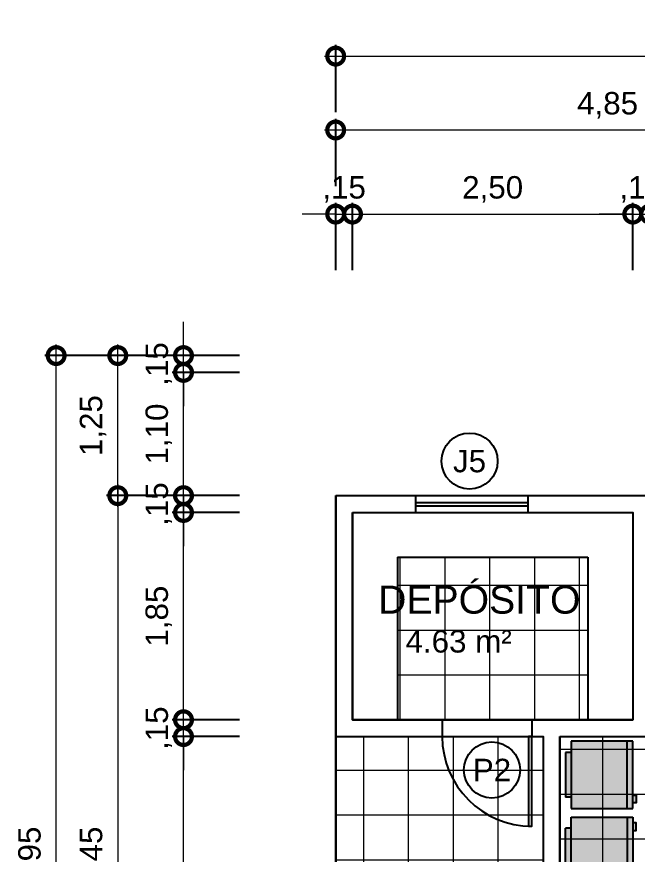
# Model space of a CAD drawing. Header units: metres. Extents: x 47788.9 to 47873.8, y 23415.6 to 23448.6.
# Drawn here: x 47822.77 to 47828.31, y 23425.46 to 23432.94 of the extents above; entities that cross this region are included whole.
import ezdxf
from ezdxf.enums import TextEntityAlignment as Align

# ---------------------------------------------------------------- set-up
doc = ezdxf.new("R2010")
doc.units = ezdxf.units.M
doc.header["$LTSCALE"] = 0.25
doc.linetypes.add('DASHDOT2', pattern=[12.7, 6.35, -3.175, 0, -3.175])
doc.layers.add('ARQ_0_AREAS', color=7, linetype='Continuous', true_color=0x5a1694, plot=False)
for name, color, linetype in [('ARQ_ALV CT', 5, 'Continuous'), ('ARQ_ESQ CT', 30, 'Continuous'), ('ARQ_MOB 02', 2, 'Continuous'), ('ARQ_PISO 01', 1, 'Continuous'), ('ARQ_PROJ SUP', 1, 'DASHDOT2'), ('ARQ_SIMB 01', 1, 'Continuous'), ('ARQ_TXT 01', 1, 'Continuous'), ('SIMB_02', 2, 'Continuous'), ('SIMB_TXT', 1, 'Continuous')]:
    doc.layers.add(name, color=color, linetype=linetype)
doc.layers.add('ARQ_CINZA 03', color=252, linetype='Continuous', lineweight=9)
doc.layers.add('ARQ_COTA_AZUL', color=5, linetype='Continuous', lineweight=20, true_color=0x0000ff)
doc.styles.add('Annot_2.0mm', font='arial.ttf', dxfattribs={"height": 2})
doc.styles.add('Annot_2.5mm', font='arial.ttf', dxfattribs={"height": 2.5})
doc.styles.add('cota', font='arial.ttf')
doc.styles.add('SIMB', font='arial.ttf')
doc.dimstyles.new('Info 01 - annot', dxfattribs={"dimtxt": 2, "dimasz": 3, "dimexe": 1, "dimexo": 1, "dimgap": 1, "dimtad": 1, "dimzin": 4, "dimtxsty": 'cota', "dimblk": 'DOTSMALL', "dimcen": 2, "dimdle": 1, "dimclrd": 256, "dimclre": 256, "dimclrt": 1, "dimazin": 2, "dimtfac": 0.09, "dimtix": 1, "dimtmove": 2, "dimatfit": 2, "dimfxl": 5, "dimfxlon": 1, "dimtolj": 1, "dimtzin": 4, "dimlwd": -1, "dimarcsym": 1})

# ---------------------------------------------------------------- blocks, each defined once
blk = doc.blocks.new('_DotSmall')
at = {"color": 0, "linetype": 'ByBlock', "const_width": 0.5}
blk.add_lwpolyline([(-0.0625, 0, 1), (0.0625, 0, 1)], format="xyb", close=True, dxfattribs=at)
blk = doc.blocks.new('*D856')
at = {"layer": 'ARQ_COTA_AZUL', "transparency": 16777216}
for p, q in [((47824.26158584462, 23428.66282307431), (47824.26158584462, 23428.96282307431)), ((47824.26158584462, 23428.66282307431), (47824.26158584462, 23428.51282307435)), ((47824.26158584462, 23428.51282307435), (47824.26158584462, 23428.21282307435))]:
    blk.add_line(p, q, dxfattribs=at)
at = {"layer": 'ARQ_COTA_AZUL', "lineweight": -2, "transparency": 16777216}
for p, q in [((47824.76158584462, 23428.66282307431), (47824.16158584462, 23428.66282307431)), ((47824.76158584462, 23428.51282307435), (47824.16158584462, 23428.51282307435))]:
    blk.add_line(p, q, dxfattribs=at)
at = {"layer": 'Defpoints', "color": 0, "transparency": 16777216}
for p in [(47825.61882898951, 23428.66282307431), (47824.26158584462, 23428.51282307435), (47825.76882898949, 23428.51282307435)]:
    blk.add_point(p, dxfattribs=at)
at = {"layer": 'ARQ_COTA_AZUL', "transparency": 16777216, "xscale": 0.3, "yscale": 0.3, "zscale": 0.3}
for p, rotation in [((47824.26158584462, 23428.66282307431), 270), ((47824.26158584462, 23428.51282307435), 90)]:
    blk.add_blockref('_DotSmall', p, dxfattribs=dict(at, rotation=rotation))
at = {"layer": 'ARQ_COTA_AZUL', "color": 1, "transparency": 16777216, "insert": (47824.04139484871, 23428.58782307431), "char_height": 0.2, "attachment_point": 5, "rotation": 90, "style": 'cota'}
blk.add_mtext('\\A1;,15', dxfattribs=at)
blk = doc.blocks.new('*D860')
at = {"layer": 'ARQ_COTA_AZUL', "transparency": 16777216}
blk.add_line((47823.67547227824, 23428.76282307431), (47823.67547227824, 23422.11282307432), dxfattribs=at)
at = {"layer": 'ARQ_COTA_AZUL', "lineweight": -2, "transparency": 16777216}
for p, q in [((47824.17547227824, 23428.66282307431), (47823.57547227824, 23428.66282307431)), ((47824.17547227824, 23422.21282307432), (47823.57547227824, 23422.21282307432))]:
    blk.add_line(p, q, dxfattribs=at)
at = {"layer": 'Defpoints', "color": 0, "transparency": 16777216}
for p in [(47825.61882898951, 23428.66282307431), (47823.67547227824, 23422.21282307432), (47830.46882898945, 23422.21282307432)]:
    blk.add_point(p, dxfattribs=at)
at = {"layer": 'ARQ_COTA_AZUL', "transparency": 16777216, "xscale": 0.3, "yscale": 0.3, "zscale": 0.3}
for p, rotation in [((47823.67547227824, 23428.66282307431), 90), ((47823.67547227824, 23422.21282307432), 270)]:
    blk.add_blockref('_DotSmall', p, dxfattribs=dict(at, rotation=rotation))
at = {"layer": 'ARQ_COTA_AZUL', "color": 1, "transparency": 16777216, "insert": (47823.45528128234, 23425.4378230743), "char_height": 0.2, "attachment_point": 5, "rotation": 90, "style": 'cota'}
blk.add_mtext('\\A1;6,45', dxfattribs=at)
blk = doc.blocks.new('GEL60')
at = {"true_color": 0xffffff}
h = blk.add_hatch(color=7, dxfattribs=at)
h.dxf.hatch_style = 1
h.paths.add_polyline_path([(0.6000000000000001, 0.55), (0.55, 0.55), (0.55, 0.5800000000000001), (0.48, 0.5800000000000001), (0.48, 0.55), (0, 0.55), (1.110223024625157e-16, 0), (0.1000000000000001, 0), (0.1000000000000001, -0.05000000000000004), (0.5, -0.05000000000000004), (0.5, 0), (0.6000000000000003, 0)])
at = {"layer": 'ARQ_MOB 02'}
for p, q in [((0, 0.55), (1.110223024625157e-16, 1.110223024625157e-16)), ((0.6000000000000001, 0.55), (0, 0.55)), ((0.6000000000000003, 1.110223024625157e-16), (0.6000000000000001, 0.55)), ((0.6000000000000001, 0.5), (0, 0.5)), ((0, 0), (0.6000000000000001, 0)), ((0.1000000000000001, 0), (0.1000000000000001, -0.05000000000000004)), ((0.5, 0), (0.5, -0.05000000000000004)), ((0.1000000000000001, -0.05000000000000004), (0.5, -0.05000000000000004))]:
    blk.add_line(p, q, dxfattribs=at)
blk.add_lwpolyline([(0.55, 0.55), (0.48, 0.55), (0.48, 0.5800000000000001), (0.55, 0.5800000000000001)], close=True, dxfattribs=at)
blk = doc.blocks.new('DUASX60')
blk.add_blockref('GEL60', (0.05850337614524292, 0.07061538695646163))
at = {"xscale": -1}
blk.add_blockref('GEL60', (1.334966711275847, 0.07061538695646163), dxfattribs=at)
blk = doc.blocks.new('*D883')
at = {"layer": 'ARQ_COTA_AZUL', "transparency": 16777216}
blk.add_line((47824.26158584462, 23422.26282307431), (47824.26158584462, 23426.61282307435), dxfattribs=at)
at = {"layer": 'ARQ_COTA_AZUL', "lineweight": -2, "transparency": 16777216}
for p, q in [((47824.76158584462, 23426.51282307435), (47824.16158584462, 23426.51282307435)), ((47824.76158584462, 23422.36282307431), (47824.16158584462, 23422.36282307431))]:
    blk.add_line(p, q, dxfattribs=at)
at = {"layer": 'Defpoints', "color": 0, "transparency": 16777216}
for p in [(47824.26158584462, 23426.51282307435), (47825.61882898951, 23426.51282307435), (47825.61882898951, 23422.36282307431)]:
    blk.add_point(p, dxfattribs=at)
at = {"layer": 'ARQ_COTA_AZUL', "transparency": 16777216, "xscale": 0.3, "yscale": 0.3, "zscale": 0.3}
for p, rotation in [((47824.26158584462, 23426.51282307435), 90), ((47824.26158584462, 23422.36282307431), 270)]:
    blk.add_blockref('_DotSmall', p, dxfattribs=dict(at, rotation=rotation))
at = {"layer": 'ARQ_COTA_AZUL', "color": 1, "transparency": 16777216, "insert": (47824.04139484871, 23424.43782307431), "char_height": 0.2, "attachment_point": 5, "rotation": 90, "style": 'cota'}
blk.add_mtext('\\A1;4,15', dxfattribs=at)
blk = doc.blocks.new('*D884')
at = {"layer": 'ARQ_COTA_AZUL', "transparency": 16777216}
for p, q in [((47824.2615858446, 23426.66282307435), (47824.2615858446, 23426.96282307435)), ((47824.2615858446, 23426.51282307435), (47824.2615858446, 23426.66282307435)), ((47824.2615858446, 23426.51282307435), (47824.2615858446, 23426.21282307435))]:
    blk.add_line(p, q, dxfattribs=at)
at = {"layer": 'ARQ_COTA_AZUL', "lineweight": -2, "transparency": 16777216}
for p, q in [((47824.7615858446, 23426.66282307435), (47824.1615858446, 23426.66282307435)), ((47824.7615858446, 23426.51282307435), (47824.1615858446, 23426.51282307435))]:
    blk.add_line(p, q, dxfattribs=at)
at = {"layer": 'Defpoints', "color": 0, "transparency": 16777216}
for p in [(47824.2615858446, 23426.66282307435), (47825.76882898948, 23426.66282307435), (47825.61882898951, 23426.51282307435)]:
    blk.add_point(p, dxfattribs=at)
at = {"layer": 'ARQ_COTA_AZUL', "transparency": 16777216, "xscale": 0.3, "yscale": 0.3, "zscale": 0.3}
for p, rotation in [((47824.2615858446, 23426.66282307435), 270), ((47824.2615858446, 23426.51282307435), 90)]:
    blk.add_blockref('_DotSmall', p, dxfattribs=dict(at, rotation=rotation))
at = {"layer": 'ARQ_COTA_AZUL', "color": 1, "transparency": 16777216, "insert": (47824.0413948487, 23426.58782307433), "char_height": 0.2, "attachment_point": 5, "rotation": 90, "style": 'cota'}
blk.add_mtext('\\A1;,15', dxfattribs=at)
blk = doc.blocks.new('*D901')
at = {"layer": 'ARQ_COTA_AZUL', "lineweight": -2, "transparency": 16777216}
for p, q in [((47825.6188289895, 23430.6753238427), (47825.6188289895, 23431.2753238427)), ((47825.76882898948, 23430.6753238427), (47825.76882898948, 23431.2753238427))]:
    blk.add_line(p, q, dxfattribs=at)
at = {"layer": 'ARQ_COTA_AZUL', "transparency": 16777216}
for p, q in [((47825.6188289895, 23431.1753238427), (47825.3188289895, 23431.1753238427)), ((47825.6188289895, 23431.1753238427), (47825.76882898948, 23431.1753238427)), ((47825.76882898948, 23431.1753238427), (47826.06882898948, 23431.1753238427))]:
    blk.add_line(p, q, dxfattribs=at)
at = {"layer": 'Defpoints', "color": 0, "transparency": 16777216}
for p in [(47825.76882898948, 23431.1753238427), (47825.6188289895, 23428.6628230743), (47825.76882898948, 23428.51282307434)]:
    blk.add_point(p, dxfattribs=at)
at = {"layer": 'ARQ_COTA_AZUL', "transparency": 16777216, "xscale": 0.3, "yscale": 0.3, "zscale": 0.3}
blk.add_blockref('_DotSmall', (47825.6188289895, 23431.1753238427), dxfattribs=at)
at = {"layer": 'ARQ_COTA_AZUL', "transparency": 16777216, "xscale": 0.3, "yscale": 0.3, "zscale": 0.3, "rotation": 180}
blk.add_blockref('_DotSmall', (47825.76882898948, 23431.1753238427), dxfattribs=at)
at = {"layer": 'ARQ_COTA_AZUL', "color": 1, "transparency": 16777216, "insert": (47825.69382898949, 23431.39551483861), "char_height": 0.2, "attachment_point": 5, "style": 'cota'}
blk.add_mtext('\\A1;,15', dxfattribs=at)
blk = doc.blocks.new('*D902')
at = {"layer": 'ARQ_COTA_AZUL', "lineweight": -2, "transparency": 16777216}
for p, q in [((47825.76882898948, 23430.6753238427), (47825.76882898948, 23431.2753238427)), ((47828.26882898948, 23430.6753238427), (47828.26882898948, 23431.2753238427))]:
    blk.add_line(p, q, dxfattribs=at)
at = {"layer": 'ARQ_COTA_AZUL', "transparency": 16777216}
blk.add_line((47825.66882898948, 23431.1753238427), (47828.36882898948, 23431.1753238427), dxfattribs=at)
at = {"layer": 'Defpoints', "color": 0, "transparency": 16777216}
for p in [(47828.26882898948, 23431.1753238427), (47825.76882898948, 23428.51282307434), (47828.26882898948, 23428.51282307432)]:
    blk.add_point(p, dxfattribs=at)
at = {"layer": 'ARQ_COTA_AZUL', "transparency": 16777216, "xscale": 0.3, "yscale": 0.3, "zscale": 0.3, "rotation": 180}
blk.add_blockref('_DotSmall', (47825.76882898948, 23431.1753238427), dxfattribs=at)
at = {"layer": 'ARQ_COTA_AZUL', "transparency": 16777216, "xscale": 0.3, "yscale": 0.3, "zscale": 0.3}
blk.add_blockref('_DotSmall', (47828.26882898948, 23431.1753238427), dxfattribs=at)
at = {"layer": 'ARQ_COTA_AZUL', "color": 1, "transparency": 16777216, "insert": (47827.01882898948, 23431.39551483861), "char_height": 0.2, "attachment_point": 5, "style": 'cota'}
blk.add_mtext('\\A1;2,50', dxfattribs=at)
blk = doc.blocks.new('*D903')
at = {"layer": 'ARQ_COTA_AZUL', "lineweight": -2, "transparency": 16777216}
for p, q in [((47828.26882898948, 23430.67532384271), (47828.26882898948, 23431.27532384271)), ((47828.41882898947, 23430.67532384271), (47828.41882898947, 23431.27532384271))]:
    blk.add_line(p, q, dxfattribs=at)
at = {"layer": 'ARQ_COTA_AZUL', "transparency": 16777216}
for p, q in [((47828.26882898948, 23431.17532384271), (47827.96882898948, 23431.17532384271)), ((47828.26882898948, 23431.17532384271), (47828.41882898947, 23431.17532384271)), ((47828.41882898947, 23431.17532384271), (47828.71882898948, 23431.17532384271))]:
    blk.add_line(p, q, dxfattribs=at)
at = {"layer": 'Defpoints', "color": 0, "transparency": 16777216}
for p in [(47828.41882898947, 23431.17532384271), (47828.26882898948, 23428.51282307432), (47828.41882898947, 23428.51282307432)]:
    blk.add_point(p, dxfattribs=at)
at = {"layer": 'ARQ_COTA_AZUL', "transparency": 16777216, "xscale": 0.3, "yscale": 0.3, "zscale": 0.3}
blk.add_blockref('_DotSmall', (47828.26882898948, 23431.17532384271), dxfattribs=at)
at = {"layer": 'ARQ_COTA_AZUL', "transparency": 16777216, "xscale": 0.3, "yscale": 0.3, "zscale": 0.3, "rotation": 180}
blk.add_blockref('_DotSmall', (47828.41882898947, 23431.17532384271), dxfattribs=at)
at = {"layer": 'ARQ_COTA_AZUL', "color": 1, "transparency": 16777216, "insert": (47828.34382898948, 23431.39551483862), "char_height": 0.2, "attachment_point": 5, "style": 'cota'}
blk.add_mtext('\\A1;,15', dxfattribs=at)
blk = doc.blocks.new('*D921')
at = {"layer": 'ARQ_COTA_AZUL', "transparency": 16777216}
blk.add_line((47824.26158584463, 23428.56282307431), (47824.26158584463, 23429.8628230743), dxfattribs=at)
at = {"layer": 'ARQ_COTA_AZUL', "lineweight": -2, "transparency": 16777216}
for p, q in [((47824.76158584463, 23429.7628230743), (47824.16158584463, 23429.7628230743)), ((47824.76158584463, 23428.66282307431), (47824.16158584463, 23428.66282307431))]:
    blk.add_line(p, q, dxfattribs=at)
at = {"layer": 'Defpoints', "color": 0, "transparency": 16777216}
for p in [(47824.26158584463, 23429.7628230743), (47830.61882898951, 23429.7628230743), (47825.61882898951, 23428.66282307431)]:
    blk.add_point(p, dxfattribs=at)
at = {"layer": 'ARQ_COTA_AZUL', "transparency": 16777216, "xscale": 0.3, "yscale": 0.3, "zscale": 0.3}
for p, rotation in [((47824.26158584463, 23429.7628230743), 90), ((47824.26158584463, 23428.66282307431), 270)]:
    blk.add_blockref('_DotSmall', p, dxfattribs=dict(at, rotation=rotation))
at = {"layer": 'ARQ_COTA_AZUL', "color": 1, "transparency": 16777216, "insert": (47824.04139484873, 23429.21282307429), "char_height": 0.2, "attachment_point": 5, "rotation": 90, "style": 'cota'}
blk.add_mtext('\\A1;1,10', dxfattribs=at)
blk = doc.blocks.new('*D922')
at = {"layer": 'ARQ_COTA_AZUL', "transparency": 16777216}
for p, q in [((47824.26158584463, 23429.9128230743), (47824.26158584463, 23430.2128230743)), ((47824.26158584463, 23429.7628230743), (47824.26158584463, 23429.9128230743)), ((47824.26158584463, 23429.7628230743), (47824.26158584463, 23429.4628230743))]:
    blk.add_line(p, q, dxfattribs=at)
at = {"layer": 'ARQ_COTA_AZUL', "lineweight": -2, "transparency": 16777216}
for p, q in [((47824.76158584463, 23429.9128230743), (47824.16158584463, 23429.9128230743)), ((47824.76158584463, 23429.7628230743), (47824.16158584463, 23429.7628230743))]:
    blk.add_line(p, q, dxfattribs=at)
at = {"layer": 'Defpoints', "color": 0, "transparency": 16777216}
for p in [(47824.26158584463, 23429.9128230743), (47830.61882898953, 23429.9128230743), (47830.61882898951, 23429.7628230743)]:
    blk.add_point(p, dxfattribs=at)
at = {"layer": 'ARQ_COTA_AZUL', "transparency": 16777216, "xscale": 0.3, "yscale": 0.3, "zscale": 0.3}
for p, rotation in [((47824.26158584463, 23429.9128230743), 270), ((47824.26158584463, 23429.7628230743), 90)]:
    blk.add_blockref('_DotSmall', p, dxfattribs=dict(at, rotation=rotation))
at = {"layer": 'ARQ_COTA_AZUL', "color": 1, "transparency": 16777216, "insert": (47824.04139484873, 23429.83782307428), "char_height": 0.2, "attachment_point": 5, "rotation": 90, "style": 'cota'}
blk.add_mtext('\\A1;,15', dxfattribs=at)
blk = doc.blocks.new('*D923')
at = {"layer": 'ARQ_COTA_AZUL', "transparency": 16777216}
blk.add_line((47823.67547227823, 23428.56282307431), (47823.67547227823, 23430.0128230743), dxfattribs=at)
at = {"layer": 'ARQ_COTA_AZUL', "lineweight": -2, "transparency": 16777216}
for p, q in [((47824.17547227823, 23429.9128230743), (47823.57547227823, 23429.9128230743)), ((47824.17547227823, 23428.66282307431), (47823.57547227823, 23428.66282307431))]:
    blk.add_line(p, q, dxfattribs=at)
at = {"layer": 'Defpoints', "color": 0, "transparency": 16777216}
for p in [(47823.67547227823, 23429.9128230743), (47830.46882898943, 23429.9128230743), (47825.61882898951, 23428.66282307431)]:
    blk.add_point(p, dxfattribs=at)
at = {"layer": 'ARQ_COTA_AZUL', "transparency": 16777216, "xscale": 0.3, "yscale": 0.3, "zscale": 0.3}
for p, rotation in [((47823.67547227823, 23429.9128230743), 90), ((47823.67547227823, 23428.66282307431), 270)]:
    blk.add_blockref('_DotSmall', p, dxfattribs=dict(at, rotation=rotation))
at = {"layer": 'ARQ_COTA_AZUL', "color": 1, "transparency": 16777216, "insert": (47823.45528128232, 23429.28782307429), "char_height": 0.2, "attachment_point": 5, "rotation": 90, "style": 'cota'}
blk.add_mtext('\\A1;1,25', dxfattribs=at)
blk = doc.blocks.new('*D924')
at = {"layer": 'ARQ_COTA_AZUL', "transparency": 16777216}
blk.add_line((47823.12589532442, 23420.86282307428), (47823.12589532442, 23430.0128230743), dxfattribs=at)
at = {"layer": 'ARQ_COTA_AZUL', "lineweight": -2, "transparency": 16777216}
for p, q in [((47823.62589532442, 23429.9128230743), (47823.02589532442, 23429.9128230743)), ((47823.62589532442, 23420.96282307428), (47823.02589532442, 23420.96282307428))]:
    blk.add_line(p, q, dxfattribs=at)
at = {"layer": 'Defpoints', "color": 0, "transparency": 16777216}
for p in [(47823.12589532442, 23429.9128230743), (47830.46882898943, 23429.9128230743), (47830.46882898943, 23420.96282307428)]:
    blk.add_point(p, dxfattribs=at)
at = {"layer": 'ARQ_COTA_AZUL', "transparency": 16777216, "xscale": 0.3, "yscale": 0.3, "zscale": 0.3}
for p, rotation in [((47823.12589532442, 23429.9128230743), 90), ((47823.12589532442, 23420.96282307428), 270)]:
    blk.add_blockref('_DotSmall', p, dxfattribs=dict(at, rotation=rotation))
at = {"layer": 'ARQ_COTA_AZUL', "color": 1, "transparency": 16777216, "insert": (47822.90570432851, 23425.43782307427), "char_height": 0.2, "attachment_point": 5, "rotation": 90, "style": 'cota'}
blk.add_mtext('\\A1;8,95', dxfattribs=at)
blk = doc.blocks.new('*D925')
at = {"layer": 'ARQ_COTA_AZUL', "lineweight": -2, "transparency": 16777216}
for p, q in [((47825.6188289895, 23431.42588385657), (47825.6188289895, 23432.02588385656)), ((47830.46882898941, 23431.42588385657), (47830.46882898941, 23432.02588385656))]:
    blk.add_line(p, q, dxfattribs=at)
at = {"layer": 'ARQ_COTA_AZUL', "transparency": 16777216}
blk.add_line((47825.5188289895, 23431.92588385657), (47830.56882898941, 23431.92588385657), dxfattribs=at)
at = {"layer": 'Defpoints', "color": 0, "transparency": 16777216}
for p in [(47830.46882898941, 23431.92588385657), (47830.46882898941, 23429.91282307429), (47825.6188289895, 23428.6628230743)]:
    blk.add_point(p, dxfattribs=at)
at = {"layer": 'ARQ_COTA_AZUL', "transparency": 16777216, "xscale": 0.3, "yscale": 0.3, "zscale": 0.3, "rotation": 180}
blk.add_blockref('_DotSmall', (47825.6188289895, 23431.92588385657), dxfattribs=at)
at = {"layer": 'ARQ_COTA_AZUL', "transparency": 16777216, "xscale": 0.3, "yscale": 0.3, "zscale": 0.3}
blk.add_blockref('_DotSmall', (47830.46882898941, 23431.92588385657), dxfattribs=at)
at = {"layer": 'ARQ_COTA_AZUL', "color": 1, "transparency": 16777216, "insert": (47828.04382898945, 23432.14607485247), "char_height": 0.2, "attachment_point": 5, "style": 'cota'}
blk.add_mtext('\\A1;4,85', dxfattribs=at)
blk = doc.blocks.new('*D928')
at = {"layer": 'ARQ_COTA_AZUL', "lineweight": -2, "transparency": 16777216}
for p, q in [((47825.6188289895, 23432.08497999804), (47825.6188289895, 23432.68497999803)), ((47839.41882898949, 23432.08497999804), (47839.41882898949, 23432.68497999803))]:
    blk.add_line(p, q, dxfattribs=at)
at = {"layer": 'ARQ_COTA_AZUL', "transparency": 16777216}
blk.add_line((47825.5188289895, 23432.58497999804), (47839.51882898949, 23432.58497999804), dxfattribs=at)
at = {"layer": 'Defpoints', "color": 0, "transparency": 16777216}
for p in [(47839.41882898949, 23432.58497999804), (47839.41882898949, 23429.91282307433), (47825.6188289895, 23428.6628230743)]:
    blk.add_point(p, dxfattribs=at)
at = {"layer": 'ARQ_COTA_AZUL', "transparency": 16777216, "xscale": 0.3, "yscale": 0.3, "zscale": 0.3, "rotation": 180}
blk.add_blockref('_DotSmall', (47825.6188289895, 23432.58497999804), dxfattribs=at)
at = {"layer": 'ARQ_COTA_AZUL', "transparency": 16777216, "xscale": 0.3, "yscale": 0.3, "zscale": 0.3}
blk.add_blockref('_DotSmall', (47839.41882898949, 23432.58497999804), dxfattribs=at)
at = {"layer": 'ARQ_COTA_AZUL', "color": 1, "transparency": 16777216, "insert": (47832.51882898949, 23432.80517099394), "char_height": 0.2, "attachment_point": 5, "style": 'cota'}
blk.add_mtext('\\A1;13,80', dxfattribs=at)
blk = doc.blocks.new('*U565')
at = {"layer": 'SIMB_02'}
blk.add_circle((0, 0), 2.5, dxfattribs=at)
at = {"layer": 'SIMB_TXT', "style": 'SIMB'}
blk.add_attdef('CDESQ', text='', height=2, dxfattribs=at).set_placement((0, 0), align=Align.MIDDLE_CENTER)
blk = doc.blocks.new('*D984')
at = {"layer": 'ARQ_COTA_AZUL', "transparency": 16777216}
blk.add_line((47824.26158584462, 23426.56282307435), (47824.26158584462, 23428.61282307435), dxfattribs=at)
at = {"layer": 'ARQ_COTA_AZUL', "lineweight": -2, "transparency": 16777216}
for p, q in [((47824.76158584462, 23428.51282307435), (47824.16158584462, 23428.51282307435)), ((47824.76158584462, 23426.66282307435), (47824.16158584462, 23426.66282307435))]:
    blk.add_line(p, q, dxfattribs=at)
at = {"layer": 'Defpoints', "color": 0, "transparency": 16777216}
for p in [(47824.26158584462, 23428.51282307435), (47825.76882898949, 23428.51282307435), (47825.76882898948, 23426.66282307435)]:
    blk.add_point(p, dxfattribs=at)
at = {"layer": 'ARQ_COTA_AZUL', "transparency": 16777216, "xscale": 0.3, "yscale": 0.3, "zscale": 0.3}
for p, rotation in [((47824.26158584462, 23428.51282307435), 90), ((47824.26158584462, 23426.66282307435), 270)]:
    blk.add_blockref('_DotSmall', p, dxfattribs=dict(at, rotation=rotation))
at = {"layer": 'ARQ_COTA_AZUL', "color": 1, "transparency": 16777216, "insert": (47824.04139484871, 23427.58782307433), "char_height": 0.2, "attachment_point": 5, "rotation": 90, "style": 'cota'}
blk.add_mtext('\\A1;1,85', dxfattribs=at)

msp = doc.modelspace()

# ---------------------------------------------------------------- hatches: boundary and pattern name
at = {"layer": 'ARQ_CINZA 03'}
h = msp.add_hatch(dxfattribs=at)
h.set_pattern_fill('_USER', color=256, scale=0.4, angle=270, double=1, pattern_type=0)
h.set_pattern_definition([(270, (47828.19382898948, 23426.66282307432), (0.4, -7.347880794884119e-17), []), (0, (47828.19382898948, 23426.66282307432), (0, 0.4), [])])
h.paths.add_polyline_path([(47827.86882898948, 23428.11282307432), (47826.16882898948, 23428.11282307433), (47826.1688289895, 23426.66282307432), (47827.86882898946, 23426.66282307433)])
h = msp.add_hatch(dxfattribs=at)
h.set_pattern_fill('_USER', color=256, scale=0.4, angle=270, double=1, pattern_type=0)
h.set_pattern_definition([(270, (47827.46882898949, 23422.21282307431), (0.4, -7.347880794884119e-17), []), (0, (47827.46882898949, 23422.21282307431), (0, 0.4), [])])
h.paths.add_polyline_path([(47825.6188289895, 23426.51282307434), (47827.46882898949, 23426.51282307434), (47827.4688289895, 23422.36282307431), (47825.6188289895, 23422.36282307431)])
h = msp.add_hatch(dxfattribs=at)
h.set_pattern_fill('_USER', color=256, scale=0.4, angle=270, double=1, pattern_type=0)
h.set_pattern_definition([(270, (0, 0), (0.4, -7.347880794884119e-17), []), (0, (0, 0), (0, 0.4), [])])
h.paths.add_polyline_path([(47829.86882898942, 23425.4128230743), (47830.46882898943, 23425.4128230743), (47830.46882898943, 23426.51282307432), (47827.6188289895, 23426.51282307432), (47827.6188289895, 23425.16282307431), (47828.21882898952, 23425.1628230743), (47828.21882898951, 23423.31282307432), (47827.6188289895, 23423.31282307432), (47827.6188289895, 23422.36282307431), (47830.46882898943, 23422.36282307432), (47830.46882898943, 23422.91282307432), (47829.86882898943, 23422.91282307432)])

# ---------------------------------------------------------------- linework, layer by layer
at = {"layer": 'ARQ_0_AREAS'}
for points in [[(47825.6188289895, 23428.6628230743), (47830.46882898941, 23428.6628230743), (47830.46882898941, 23429.91282307429), (47838.21882898955, 23429.91282307426), (47838.21882898961, 23420.96282307427), (47830.46882898941, 23420.96282307427), (47830.46882898944, 23422.21282307431), (47825.6188289895, 23422.2128230743)], [(47825.76882898948, 23428.51282307434), (47828.26882898948, 23428.51282307432), (47828.26882898946, 23426.66282307432), (47825.76882898948, 23426.66282307432)], [(47825.6188289895, 23426.51282307434), (47827.46882898949, 23426.51282307434), (47827.46882898949, 23422.36282307431), (47825.6188289895, 23422.36282307431)], [(47827.6188289895, 23426.51282307432), (47830.46882898943, 23426.51282307432), (47830.46882898943, 23422.36282307432), (47827.6188289895, 23422.36282307432)], [(47827.6188289895, 23426.51282307432), (47830.46882898943, 23426.51282307432), (47830.46882898943, 23422.36282307432), (47827.6188289895, 23422.36282307432)]]:
    msp.add_lwpolyline(points, close=True, dxfattribs=at)
at = {"layer": 'ARQ_ALV CT'}
for p, q in [((47825.6188289895, 23428.6628230743), (47825.6188289895, 23426.51282307434)), ((47825.6188289895, 23428.6628230743), (47826.33132898947, 23428.6628230743)), ((47826.33132898948, 23428.6628230743), (47827.33132898948, 23428.6628230743)), ((47827.33132898948, 23428.6628230743), (47828.75632898944, 23428.6628230743)), ((47825.76882898948, 23428.51282307434), (47825.76882898949, 23426.66282307434)), ((47825.76882898948, 23428.51282307434), (47826.33132898948, 23428.51282307434)), ((47826.33132898947, 23428.51282307434), (47827.33132898947, 23428.51282307434)), ((47827.33132898947, 23428.51282307433), (47828.26882898948, 23428.51282307432)), ((47828.26882898948, 23428.51282307432), (47828.26882898946, 23426.66282307432)), ((47825.76882898946, 23426.66282307434), (47826.5688289895, 23426.66282307434)), ((47826.5688289895, 23426.66282307433), (47826.5688289895, 23426.51282307433)), ((47827.3688289895, 23426.66282307433), (47827.36882898951, 23426.51282307432)), ((47827.36882898949, 23426.66282307433), (47828.26882898946, 23426.66282307432)), ((47825.6188289895, 23426.51282307434), (47826.5688289895, 23426.51282307433)), ((47827.3688289895, 23426.51282307432), (47827.46882898949, 23426.51282307432)), ((47827.4688289895, 23426.51282307432), (47827.4688289895, 23423.26282307431)), ((47827.6188289895, 23426.51282307432), (47827.61882898951, 23423.26282307431)), ((47827.6188289895, 23426.51282307432), (47828.51882898945, 23426.51282307431))]:
    msp.add_line(p, q, dxfattribs=at)
at = {"layer": 'ARQ_ESQ CT'}
msp.add_lwpolyline([(47827.36882898948, 23426.51282307433), (47827.33882898948, 23426.51282307433), (47827.33882898948, 23425.71282307434), (47827.36882898948, 23425.71282307434)], close=True, dxfattribs=at)
at = {"layer": 'ARQ_MOB 02'}
for p, q in [((47826.16882898948, 23428.11282307433), (47826.1688289895, 23426.66282307434)), ((47826.16882898948, 23428.11282307433), (47827.86882898948, 23428.11282307432)), ((47827.86882898948, 23428.11282307432), (47827.86882898946, 23426.66282307433))]:
    msp.add_line(p, q, dxfattribs=at)
at = {"layer": 'ARQ_PISO 01'}
for p, q in [((47826.56882898948, 23426.66282307433), (47827.36882898949, 23426.66282307433)), ((47825.6188289895, 23426.51282307434), (47825.61882898952, 23422.36282307431)), ((47826.56882898948, 23426.51282307433), (47827.36882898948, 23426.5128230743))]:
    msp.add_line(p, q, dxfattribs=at)
at = {"layer": 'ARQ_PROJ SUP'}
for p, q in [((47826.33132898948, 23428.6628230743), (47826.33132898947, 23428.51282307434)), ((47827.33132898948, 23428.6628230743), (47827.33132898948, 23428.51282307433)), ((47826.33132898948, 23428.6028230743), (47827.33132898948, 23428.6028230743)), ((47826.33132898947, 23428.57282307434), (47827.33132898947, 23428.57282307434))]:
    msp.add_line(p, q, dxfattribs=at)
at = {"layer": 'ARQ_SIMB 01'}
msp.add_arc((47827.36882898948, 23426.51282307433), 0.8000000000101863, 180, 270, dxfattribs=at)

# ---------------------------------------------------------------- block references
at = {"xscale": 0.1, "yscale": 0.1, "zscale": 0.1}
for p, values in [((47826.81270784927, 23428.97152861663), {'CDESQ': 'J5'}), ((47827.0127807778, 23426.2147270512), {'CDESQ': 'P2'})]:
    msp.add_blockref('*U565', p, dxfattribs=at).add_auto_attribs(values)
at = {"layer": 'ARQ_MOB 02', "ltscale": 3, "xscale": -1, "rotation": 270.0000000000001}
msp.add_blockref('DUASX60', (47827.64720030063, 23425.13594615015), dxfattribs=at)

# ---------------------------------------------------------------- texts
at = {"layer": 'ARQ_TXT 01', "attachment_point": 1}
for s, insert, char_height, width, style in [('DEPÓSITO', (47825.99738720216, 23427.85992050267), 0.25, 2.275319550237327, 'Annot_2.5mm'), ('4.63 m²', (47826.24184541916, 23427.4627085992), 0.2, 1.109399875364034, 'Annot_2.0mm')]:
    msp.add_mtext(s, dxfattribs=dict(at, insert=insert, char_height=char_height, width=width, style=style))

# ---------------------------------------------------------------- dimensions: what is measured, and where the dimension line sits
at = {"layer": 'ARQ_COTA_AZUL'}
for base, p1, p2, picture, middle in [((47839.41882898949, 23432.58497999804), (47825.6188289895, 23428.6628230743), (47839.41882898949, 23429.91282307433), '*D928', (47832.51882898949, 23432.80517099394)), ((47830.46882898941, 23431.92588385657), (47825.6188289895, 23428.6628230743), (47830.46882898941, 23429.91282307429), '*D925', (47828.04382898945, 23432.14607485247)), ((47825.76882898948, 23431.1753238427), (47825.6188289895, 23428.6628230743), (47825.76882898948, 23428.51282307434), '*D901', (47825.69382898949, 23431.39551483861)), ((47828.26882898948, 23431.1753238427), (47825.76882898948, 23428.51282307434), (47828.26882898948, 23428.51282307432), '*D902', (47827.01882898948, 23431.39551483861)), ((47828.41882898947, 23431.17532384271), (47828.26882898948, 23428.51282307432), (47828.41882898947, 23428.51282307432), '*D903', (47828.34382898948, 23431.39551483862))]:
    dim = msp.add_linear_dim(base=base, p1=p1, p2=p2, dimstyle='Info 01 - annot', dxfattribs=at)
    dim.commit()
    dim.dimension.update_dxf_attribs({"geometry": picture, "text_midpoint": middle})
for base, p1, p2, angle, picture, middle in [((47824.26158584463, 23429.9128230743), (47830.6188289895, 23429.76282307429), (47830.61882898951, 23429.91282307429), 270, '*D922', (47824.04139484873, 23429.83782307428)), ((47823.12589532442, 23429.9128230743), (47830.46882898941, 23420.96282307427), (47830.46882898941, 23429.91282307429), 90, '*D924', (47822.90570432851, 23425.43782307427)), ((47823.67547227823, 23429.9128230743), (47825.6188289895, 23428.6628230743), (47830.46882898941, 23429.91282307429), 270, '*D923', (47823.45528128232, 23429.28782307429)), ((47824.26158584463, 23429.7628230743), (47825.6188289895, 23428.6628230743), (47830.6188289895, 23429.76282307429), 270, '*D921', (47824.04139484873, 23429.21282307429)), ((47824.26158584462, 23428.51282307435), (47825.6188289895, 23428.6628230743), (47825.76882898948, 23428.51282307434), 270, '*D856', (47824.04139484871, 23428.58782307431)), ((47823.67547227824, 23422.21282307432), (47825.6188289895, 23428.6628230743), (47830.46882898944, 23422.21282307431), 270, '*D860', (47823.45528128234, 23425.4378230743)), ((47824.26158584462, 23428.51282307435), (47825.76882898946, 23426.66282307434), (47825.76882898948, 23428.51282307434), 270, '*D984', (47824.04139484871, 23427.58782307433)), ((47824.2615858446, 23426.66282307435), (47825.6188289895, 23426.51282307434), (47825.76882898946, 23426.66282307434), 270, '*D884', (47824.0413948487, 23426.58782307433)), ((47824.26158584462, 23426.51282307435), (47825.6188289895, 23422.36282307431), (47825.6188289895, 23426.51282307434), 270, '*D883', (47824.04139484871, 23424.43782307431))]:
    dim = msp.add_linear_dim(base=base, p1=p1, p2=p2, angle=angle, dimstyle='Info 01 - annot', dxfattribs=at)
    dim.commit()
    dim.dimension.update_dxf_attribs({"geometry": picture, "text_midpoint": middle})

doc.saveas('drawing.dxf')
